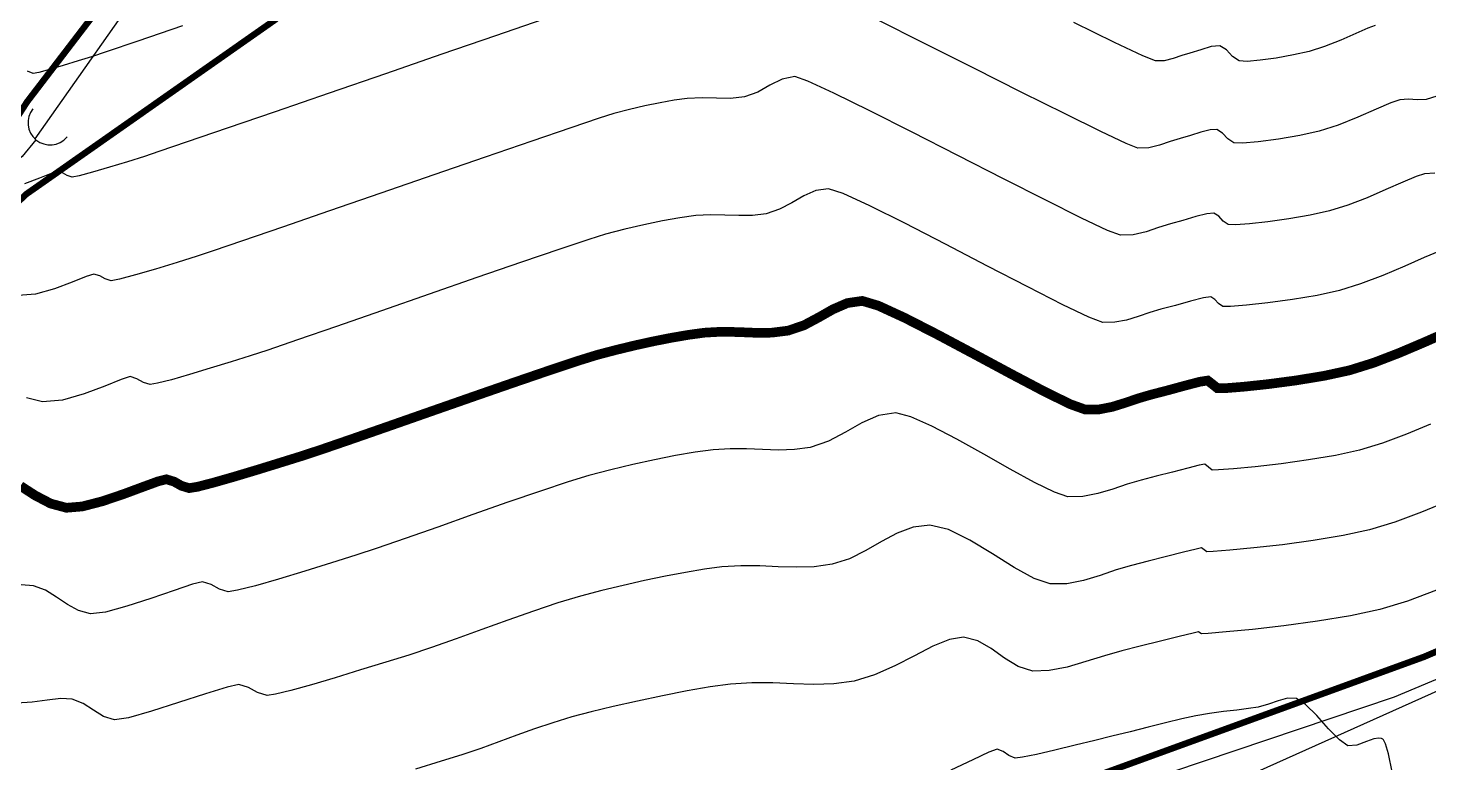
# Model space of a CAD drawing. Extents: x 360931 to 362237, y 7351473 to 7352200.
# Drawn here: x 361374.71 to 361418.23, y 7351612.44 to 7351635.27 of the extents above; entities that cross this region are included whole.
import ezdxf

# ---------------------------------------------------------------- set-up
doc = ezdxf.new("R2010")
doc.units = 0
for name, color, linetype in [('A_Curvas Intermediarias', 37, 'Continuous'), ('A_Curvas Mestras', 32, 'Continuous'), ('AGUA', 3, 'Continuous'), ('PONTOS-Pontos - Água_U', 1, 'Continuous')]:
    doc.layers.add(name, color=color, linetype=linetype)
doc.layers.add('TUBO_PE_80_NTS194_PN_12_5', color=5, linetype='Continuous', lineweight=30)
picture_1 = doc.add_image_def('image1.tif', size_in_pixel=(23490, 20550))

# ---------------------------------------------------------------- blocks, each defined once
blk = doc.blocks.new('*U1148')
for p, q in [((-0.135, 0), (0, 0)), ((0, 0), (0.1276, -0.0248))]:
    blk.add_line(p, q)
blk.add_arc((-0.2725, -0.0002), 0.1375, 270.09061, 90.09061)

msp = doc.modelspace()

# ---------------------------------------------------------------- linework, layer by layer
at = {"color": 0, "const_width": 0.2}
for points in [[(361371.702, 7351650.695), (361377.027, 7351654.288), (361379.304, 7351656.537), (361382.751, 7351659.967), (361389.154, 7351658.686), (361393.686, 7351659.376), (361397.021, 7351660.089), (361398.885, 7351660.641), (361400.679, 7351660.709), (361402.289, 7351659.997), (361402.703, 7351659.146), (361403.071, 7351657.629), (361402.933, 7351656.479), (361399.108, 7351655.023), (361393.148, 7351652.412), (361388.512, 7351649.691), (361387.188, 7351647.926), (361382.336, 7351643.378), (361378.808, 7351638.375), (361374.681, 7351632.981), (361374.173, 7351632.194)], [(361422.149, 7351651.513), (361418.063, 7351650.011), (361415.193, 7351648.385), (361413.088, 7351645.388), (361405.656, 7351654.691), (361395.607, 7351652.274), (361388.301, 7351647.583), (361383.868, 7351643.344), (361380.518, 7351637.567), (361382.336, 7351635.495), (361374.649, 7351630.107), (361369.481, 7351625.217), (361364.601, 7351621.424), (361361.348, 7351624.325), (361356.468, 7351624.07), (361344.725, 7351619.154), (361331.421, 7351610.891)], [(361405.025, 7351610.987), (361418.062, 7351615.73), (361428.57, 7351620.209)]]:
    msp.add_lwpolyline(points, dxfattribs=at)
at = {"layer": 'A_Curvas Intermediarias', "flags": 128}
for points, elevation in [([(361390.704, 7351635.535), (361389.226, 7351635.028), (361387.567, 7351634.457), (361385.815, 7351633.854), (361384.06, 7351633.249), (361382.39, 7351632.673), (361380.892, 7351632.157), (361379.657, 7351631.733), (361378.771, 7351631.431), (361378.325, 7351631.282), (361377.803, 7351631.119), (361377.239, 7351630.946), (361376.712, 7351630.791), (361376.299, 7351630.68), (361376.079, 7351630.64), (361375.927, 7351630.687), (361375.783, 7351630.768), (361375.631, 7351630.815), (361375.428, 7351630.754), (361375.062, 7351630.603), (361374.599, 7351630.427)], 13), ([(361418.476, 7351633.15), (361418.14, 7351633.051), (361417.864, 7351633.04), (361417.596, 7351633.06), (361417.322, 7351633.046), (361417.042, 7351632.946), (361416.584, 7351632.747), (361416.015, 7351632.5), (361415.405, 7351632.257), (361414.82, 7351632.069), (361414.212, 7351631.935), (361413.549, 7351631.822), (361412.924, 7351631.741), (361412.431, 7351631.699), (361412.161, 7351631.706), (361411.978, 7351631.83), (361411.818, 7351632.007), (361411.636, 7351632.122), (361411.428, 7351632.11), (361411.142, 7351632.033), (361410.819, 7351631.93), (361410.5, 7351631.839), (361410.186, 7351631.744), (361409.858, 7351631.634), (361409.522, 7351631.552), (361409.184, 7351631.54), (361408.82, 7351631.685), (361408.034, 7351632.055), (361406.922, 7351632.602), (361405.576, 7351633.274), (361404.09, 7351634.02), (361402.557, 7351634.791), (361401.073, 7351635.536)], 13), ([(361379.509, 7351635.344), (361378.116, 7351634.866), (361377.138, 7351634.533), (361376.683, 7351634.38), (361376.261, 7351634.248), (361375.805, 7351634.109), (361375.379, 7351633.983), (361375.046, 7351633.894), (361374.868, 7351633.861), (361374.687, 7351633.932)], 14), ([(361416.556, 7351635.346), (361416.327, 7351635.265), (361415.952, 7351635.102), (361415.486, 7351634.899), (361414.986, 7351634.7), (361414.507, 7351634.546), (361414.015, 7351634.434), (361413.485, 7351634.339), (361412.983, 7351634.269), (361412.575, 7351634.236), (361412.329, 7351634.249), (361412.12, 7351634.39), (361411.938, 7351634.592), (361411.731, 7351634.723), (361411.458, 7351634.703), (361411.137, 7351634.598), (361410.802, 7351634.492), (361410.547, 7351634.414), (361410.279, 7351634.324), (361410.004, 7351634.257), (361409.728, 7351634.248), (361409.343, 7351634.408), (361408.46, 7351634.827), (361407.191, 7351635.448)], 14), ([(361418.41, 7351630.762), (361418.087, 7351630.745), (361417.828, 7351630.657), (361417.414, 7351630.48), (361416.891, 7351630.25), (361416.306, 7351630.001), (361415.704, 7351629.77), (361415.133, 7351629.592), (361414.537, 7351629.459), (361413.878, 7351629.345), (361413.226, 7351629.254), (361412.648, 7351629.19), (361412.214, 7351629.158), (361411.994, 7351629.163), (361411.836, 7351629.269), (361411.699, 7351629.422), (361411.542, 7351629.521), (361411.324, 7351629.501), (361410.982, 7351629.411), (361410.584, 7351629.292), (361410.197, 7351629.186), (361409.826, 7351629.074), (361409.438, 7351628.943), (361409.04, 7351628.846), (361408.64, 7351628.833), (361408.242, 7351628.985), (361407.437, 7351629.367), (361406.325, 7351629.921), (361405.01, 7351630.588), (361403.592, 7351631.312), (361402.173, 7351632.035), (361400.856, 7351632.699), (361399.742, 7351633.246), (361398.933, 7351633.619), (361398.531, 7351633.761), (361398.135, 7351633.687), (361397.757, 7351633.498), (361397.374, 7351633.282), (361396.962, 7351633.131), (361396.528, 7351633.084), (361396.091, 7351633.091), (361395.645, 7351633.107), (361395.185, 7351633.087), (361394.785, 7351633.031), (361394.343, 7351632.952), (361393.874, 7351632.854), (361393.391, 7351632.741), (361392.909, 7351632.615), (361392.45, 7351632.469), (361391.567, 7351632.173), (361390.355, 7351631.76), (361388.907, 7351631.262), (361387.314, 7351630.712), (361385.672, 7351630.145), (361384.072, 7351629.591), (361382.609, 7351629.085), (361381.375, 7351628.66), (361380.463, 7351628.349), (361379.967, 7351628.184), (361379.345, 7351627.989), (361378.673, 7351627.784), (361378.044, 7351627.599), (361377.552, 7351627.466), (361377.29, 7351627.419), (361377.109, 7351627.475), (361376.937, 7351627.571), (361376.756, 7351627.627), (361376.515, 7351627.554), (361376.078, 7351627.374), (361375.526, 7351627.164), (361374.942, 7351627), (361374.406, 7351626.958)], 12), ([(361418.554, 7351628.343), (361418.076, 7351628.139), (361417.473, 7351627.873), (361416.798, 7351627.587), (361416.105, 7351627.32), (361415.446, 7351627.114), (361414.755, 7351626.963), (361413.987, 7351626.833), (361413.225, 7351626.73), (361412.555, 7351626.658), (361412.061, 7351626.62), (361411.826, 7351626.62), (361411.694, 7351626.709), (361411.579, 7351626.837), (361411.448, 7351626.92), (361411.22, 7351626.892), (361410.822, 7351626.788), (361410.349, 7351626.654), (361409.894, 7351626.533), (361409.553, 7351626.433), (361409.198, 7351626.312), (361408.834, 7351626.2), (361408.465, 7351626.128), (361408.095, 7351626.125), (361407.664, 7351626.285), (361406.85, 7351626.675), (361405.764, 7351627.228), (361404.513, 7351627.878), (361403.205, 7351628.559), (361401.95, 7351629.206), (361400.854, 7351629.752), (361400.027, 7351630.131), (361399.577, 7351630.277), (361399.185, 7351630.22), (361398.81, 7351630.057), (361398.438, 7351629.845), (361398.054, 7351629.64), (361397.643, 7351629.501), (361397.216, 7351629.447), (361396.786, 7351629.444), (361396.352, 7351629.462), (361395.909, 7351629.472), (361395.454, 7351629.447), (361394.961, 7351629.378), (361394.416, 7351629.281), (361393.838, 7351629.16), (361393.243, 7351629.02), (361392.648, 7351628.865), (361392.131, 7351628.704), (361391.229, 7351628.402), (361390.039, 7351627.996), (361388.655, 7351627.518), (361387.172, 7351627.004), (361385.686, 7351626.487), (361384.292, 7351626.003), (361383.084, 7351625.585), (361382.158, 7351625.268), (361381.609, 7351625.085), (361381.015, 7351624.9), (361380.367, 7351624.7), (361379.729, 7351624.508), (361379.164, 7351624.346), (361378.734, 7351624.235), (361378.502, 7351624.197), (361378.291, 7351624.262), (361378.091, 7351624.374), (361377.881, 7351624.44), (361377.601, 7351624.355), (361377.093, 7351624.146), (361376.453, 7351623.902), (361375.775, 7351623.711), (361375.153, 7351623.662), (361374.664, 7351623.782)], 11), ([(361418.279, 7351622.965), (361417.532, 7351622.656), (361416.782, 7351622.377), (361416.072, 7351622.16), (361415.325, 7351621.995), (361414.488, 7351621.853), (361413.632, 7351621.735), (361412.832, 7351621.642), (361412.16, 7351621.577), (361411.688, 7351621.541), (361411.491, 7351621.535), (361411.375, 7351621.628), (361411.26, 7351621.718), (361411.091, 7351621.69), (361410.732, 7351621.601), (361410.262, 7351621.477), (361409.755, 7351621.344), (361409.288, 7351621.227), (361408.856, 7351621.101), (361408.406, 7351620.947), (361407.943, 7351620.805), (361407.475, 7351620.713), (361407.006, 7351620.71), (361406.592, 7351620.846), (361405.975, 7351621.149), (361405.221, 7351621.563), (361404.396, 7351622.031), (361403.563, 7351622.497), (361402.788, 7351622.903), (361402.136, 7351623.193), (361401.671, 7351623.311), (361401.131, 7351623.232), (361400.614, 7351623.007), (361400.101, 7351622.715), (361399.572, 7351622.434), (361399.007, 7351622.241), (361398.516, 7351622.174), (361398.024, 7351622.159), (361397.529, 7351622.174), (361397.026, 7351622.195), (361396.515, 7351622.2), (361395.992, 7351622.166), (361395.431, 7351622.09), (361394.819, 7351621.987), (361394.168, 7351621.859), (361393.493, 7351621.71), (361392.808, 7351621.545), (361392.127, 7351621.366), (361391.486, 7351621.171), (361390.624, 7351620.885), (361389.614, 7351620.536), (361388.529, 7351620.154), (361387.442, 7351619.768), (361386.425, 7351619.409), (361385.551, 7351619.106), (361384.894, 7351618.889), (361384.134, 7351618.652), (361383.307, 7351618.397), (361382.492, 7351618.152), (361381.77, 7351617.945), (361381.22, 7351617.803), (361380.924, 7351617.754), (361380.655, 7351617.838), (361380.4, 7351617.981), (361380.131, 7351618.064), (361379.818, 7351617.991), (361379.244, 7351617.799), (361378.525, 7351617.55), (361377.775, 7351617.305), (361377.11, 7351617.125), (361376.646, 7351617.071), (361376.276, 7351617.17), (361375.931, 7351617.363), (361375.596, 7351617.592), (361375.252, 7351617.804), (361374.882, 7351617.942), (361374.495, 7351617.972)], 9), ([(361418.823, 7351620.572), (361417.998, 7351620.231), (361417.17, 7351619.923), (361416.385, 7351619.683), (361415.557, 7351619.501), (361414.626, 7351619.346), (361413.673, 7351619.217), (361412.783, 7351619.117), (361412.039, 7351619.045), (361411.525, 7351619.003), (361411.324, 7351618.992), (361411.245, 7351619.055), (361411.165, 7351619.117), (361410.999, 7351619.082), (361410.605, 7351618.983), (361410.077, 7351618.848), (361409.506, 7351618.703), (361408.985, 7351618.574), (361408.507, 7351618.434), (361408.009, 7351618.264), (361407.498, 7351618.107), (361406.98, 7351618.006), (361406.462, 7351618.002), (361405.959, 7351618.169), (361405.344, 7351618.511), (361404.664, 7351618.938), (361403.968, 7351619.359), (361403.303, 7351619.686), (361402.718, 7351619.827), (361402.203, 7351619.766), (361401.71, 7351619.58), (361401.225, 7351619.32), (361400.735, 7351619.038), (361400.228, 7351618.784), (361399.689, 7351618.611), (361399.131, 7351618.535), (361398.571, 7351618.518), (361398.008, 7351618.535), (361397.437, 7351618.559), (361396.856, 7351618.565), (361396.261, 7351618.526), (361395.718, 7351618.454), (361395.131, 7351618.359), (361394.508, 7351618.242), (361393.861, 7351618.107), (361393.198, 7351617.956), (361392.53, 7351617.791), (361391.867, 7351617.616), (361391.17, 7351617.408), (361390.41, 7351617.156), (361389.613, 7351616.875), (361388.802, 7351616.581), (361388.003, 7351616.292), (361387.239, 7351616.023), (361386.536, 7351615.791), (361385.821, 7351615.567), (361385.041, 7351615.326), (361384.253, 7351615.087), (361383.512, 7351614.869), (361382.875, 7351614.691), (361382.397, 7351614.572), (361382.135, 7351614.533), (361381.837, 7351614.625), (361381.554, 7351614.784), (361381.256, 7351614.876), (361380.893, 7351614.797), (361380.221, 7351614.588), (361379.387, 7351614.315), (361378.539, 7351614.044), (361377.825, 7351613.842), (361377.393, 7351613.775), (361377.053, 7351613.88), (361376.739, 7351614.076), (361376.423, 7351614.284), (361376.078, 7351614.424), (361375.731, 7351614.439), (361375.308, 7351614.389), (361374.841, 7351614.324), (361374.364, 7351614.293)], 8), ([(361418.464, 7351617.806), (361417.557, 7351617.468), (361416.698, 7351617.205), (361415.79, 7351617.007), (361414.766, 7351616.838), (361413.719, 7351616.699), (361412.741, 7351616.589), (361411.926, 7351616.511), (361411.367, 7351616.464), (361411.157, 7351616.449), (361411.114, 7351616.483), (361411.071, 7351616.516), (361410.9, 7351616.475), (361410.47, 7351616.366), (361409.887, 7351616.219), (361409.256, 7351616.061), (361408.682, 7351615.922), (361408.144, 7351615.77), (361407.571, 7351615.587), (361406.99, 7351615.417), (361406.429, 7351615.305), (361405.917, 7351615.294), (361405.462, 7351615.436), (361405.039, 7351615.696), (361404.628, 7351615.989), (361404.21, 7351616.233), (361403.764, 7351616.344), (361403.33, 7351616.271), (361402.817, 7351616.061), (361402.246, 7351615.77), (361401.634, 7351615.456), (361401.003, 7351615.174), (361400.371, 7351614.982), (361399.745, 7351614.896), (361399.119, 7351614.877), (361398.487, 7351614.895), (361397.847, 7351614.923), (361397.196, 7351614.929), (361396.53, 7351614.886), (361395.897, 7351614.799), (361395.18, 7351614.675), (361394.415, 7351614.526), (361393.639, 7351614.361), (361392.888, 7351614.19), (361392.198, 7351614.021), (361391.606, 7351613.866), (361391.007, 7351613.688), (361390.44, 7351613.497), (361389.888, 7351613.297), (361389.338, 7351613.093), (361388.773, 7351612.89), (361388.179, 7351612.693), (361387.543, 7351612.494), (361386.745, 7351612.248)], 7), ([(361417.081, 7351612.162), (361416.965, 7351612.725), (361416.877, 7351613.03), (361416.819, 7351613.151), (361416.79, 7351613.18), (361416.753, 7351613.199), (361416.667, 7351613.212), (361416.516, 7351613.185), (361416.287, 7351613.099), (361415.986, 7351612.987), (361415.708, 7351612.974), (361415.45, 7351613.153), (361415.11, 7351613.502), (361414.741, 7351613.908), (361414.393, 7351614.257), (361414.117, 7351614.439), (361413.834, 7351614.449), (361413.541, 7351614.371), (361413.238, 7351614.259), (361412.923, 7351614.17), (361412.623, 7351614.125), (361412.254, 7351614.081), (361411.841, 7351614.033), (361411.41, 7351613.976), (361410.989, 7351613.906), (361410.546, 7351613.811), (361410.044, 7351613.689), (361409.503, 7351613.55), (361408.942, 7351613.407), (361408.379, 7351613.269), (361407.848, 7351613.14), (361407.233, 7351612.989), (361406.606, 7351612.837), (361406.038, 7351612.704), (361405.603, 7351612.614), (361405.373, 7351612.587), (361405.18, 7351612.667), (361405.001, 7351612.792), (361404.811, 7351612.861), (361404.559, 7351612.771), (361404.055, 7351612.536), (361403.376, 7351612.216)], 6)]:
    msp.add_lwpolyline(points, dxfattribs=dict(at, elevation=elevation))
at = {"layer": 'A_Curvas Mestras', "color": 215, "true_color": 0xa953a0, "const_width": 0.3, "elevation": 10, "flags": 128}
msp.add_lwpolyline([(361418.739, 7351625.797), (361418.056, 7351625.497), (361417.291, 7351625.172), (361416.505, 7351624.87), (361415.759, 7351624.637), (361414.973, 7351624.466), (361414.095, 7351624.322), (361413.225, 7351624.207), (361412.462, 7351624.126), (361411.907, 7351624.082), (361411.659, 7351624.078), (361411.506, 7351624.201), (361411.354, 7351624.319), (361411.116, 7351624.283), (361410.662, 7351624.165), (361410.114, 7351624.015), (361409.591, 7351623.88), (361409.204, 7351623.767), (361408.802, 7351623.63), (361408.389, 7351623.502), (361407.97, 7351623.42), (361407.551, 7351623.417), (361407.086, 7351623.584), (361406.288, 7351623.975), (361405.265, 7351624.514), (361404.128, 7351625.125), (361402.985, 7351625.734), (361401.948, 7351626.265), (361401.124, 7351626.644), (361400.624, 7351626.794), (361400.158, 7351626.726), (361399.712, 7351626.532), (361399.269, 7351626.28), (361398.813, 7351626.037), (361398.325, 7351625.871), (361397.817, 7351625.807), (361397.306, 7351625.803), (361396.79, 7351625.824), (361396.264, 7351625.837), (361395.723, 7351625.806), (361395.239, 7351625.741), (361394.711, 7351625.651), (361394.149, 7351625.541), (361393.567, 7351625.413), (361392.976, 7351625.27), (361392.388, 7351625.116), (361391.809, 7351624.937), (361390.909, 7351624.637), (361389.779, 7351624.25), (361388.509, 7351623.809), (361387.191, 7351623.348), (361385.916, 7351622.901), (361384.773, 7351622.503), (361383.855, 7351622.187), (361383.252, 7351621.987), (361382.574, 7351621.776), (361381.837, 7351621.548), (361381.11, 7351621.33), (361380.467, 7351621.146), (361379.977, 7351621.019), (361379.713, 7351620.976), (361379.473, 7351621.05), (361379.246, 7351621.178), (361379.006, 7351621.252), (361378.743, 7351621.185), (361378.268, 7351621.011), (361377.662, 7351620.786), (361377.01, 7351620.566), (361376.395, 7351620.407), (361375.9, 7351620.366), (361375.411, 7351620.497), (361374.931, 7351620.748), (361374.475, 7351621.043)], dxfattribs=at)
at = {"layer": 'AGUA', "color": 3}
msp.add_lwpolyline([(361435.884, 7351622.621), (361433.044, 7351621.151), (361417.144, 7351614.481), (361399.404, 7351608.501), (361361.624, 7351596.431), (361324.243, 7351582.771)], dxfattribs=at)
at = {"layer": 'TUBO_PE_80_NTS194_PN_12_5', "linetype": 'Continuous'}
for points in [[(361382.565, 7351642.695), (361374.915, 7351631.833)], [(361404.399, 7351608.361), (361469.431, 7351637.524)]]:
    msp.add_lwpolyline(points, dxfattribs=at)

# ---------------------------------------------------------------- block references
at = {"layer": 'PONTOS-Pontos - Água_U', "xscale": 5, "yscale": 5, "zscale": 5, "rotation": 230.3651493425375}
msp.add_blockref('*U1148', (361374.524, 7351631.278), dxfattribs=at)

# ---------------------------------------------------------------- pictures from other files: only their frames are drawn
at = {"lineweight": 30}
image = msp.add_image(picture_1, insert=(361177.259, 7351517.423, -3.228), size_in_units=(579.285, 506.782), dxfattribs=dict(at, fade=58))
image.dxf.flags = 15

doc.saveas('drawing.dxf')
